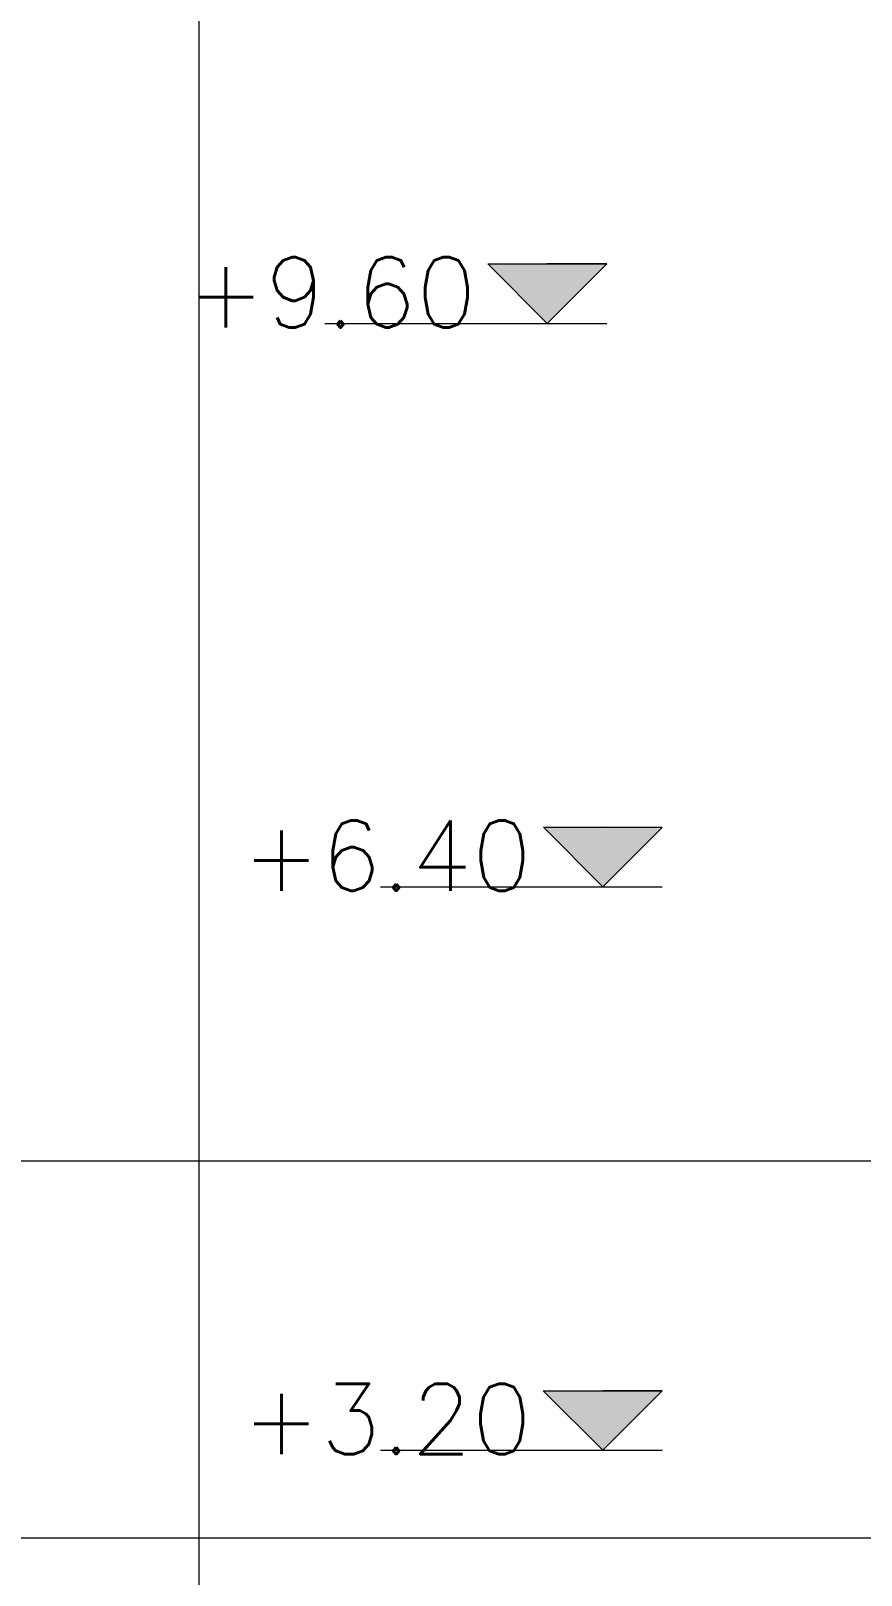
# Model space of a CAD drawing. Header units: millimetres. Extents: x 476571643 to 477489869, y 4620928210 to 4621294454.
# Drawn here: x 477397257 to 477401972, y 4621035677 to 4621044449 of the extents above; entities that cross this region are included whole.
import ezdxf

# ---------------------------------------------------------------- set-up
doc = ezdxf.new("R2010")
doc.units = ezdxf.units.MM
doc.header["$MEASUREMENT"] = 0
for name, color, linetype, lineweight in [('0_Pen_No__1_Pen_No__250', 7, 'Continuous', 0), ('0_Pen_No__250_Pen_No__142', 142, 'Continuous', 0), ('New_Structural - Bearing_Pen_No__1', 1, 'Continuous', 0), ('zoma_Pen_No__1_Pen_No__142', 142, 'Continuous', 0), ('zoma_Pen_No__5_Pen_No__142', 142, 'Continuous', 0)]:
    doc.layers.add(name, color=color, linetype=linetype, lineweight=lineweight)
doc.layers.add('zoma_Pen_No__5', color=7, linetype='Continuous')

# ---------------------------------------------------------------- blocks, each defined once
blk = doc.blocks.new('Line_115', base_point=(477403849, 4621038028.9))
at = {"layer": 'zoma_Pen_No__5_Pen_No__142', "color": 142, "linetype": 'Continuous', "lineweight": 0}
blk.add_line((477403749, 4621038028.9), (477390425.5, 4621038028.9), dxfattribs=at)
blk = doc.blocks.new('Line_121', base_point=(477421235.9, 4621035887.1))
at = {"layer": 'zoma_Pen_No__5_Pen_No__142', "color": 142, "linetype": 'Continuous', "lineweight": 0}
blk.add_line((477421135.9, 4621035887.1), (477390425.5, 4621035887.1), dxfattribs=at)

msp = doc.modelspace()

# ---------------------------------------------------------------- hatches: boundary and pattern name
at = {"layer": '0_Pen_No__250_Pen_No__142', "linetype": 'Continuous', "lineweight": 0}
for points in [[(477400189.345, 4621042787.261), (477399851.816, 4621043124.954), (477400527.039, 4621043124.79)], [(477400505.069, 4621039587.261), (477400167.541, 4621039924.954), (477400842.763, 4621039924.79)], [(477400504.288, 4621036387.261), (477400166.76, 4621036724.955), (477400841.982, 4621036724.79)]]:
    msp.add_hatch(color=142, dxfattribs=at).paths.add_polyline_path(points)

# ---------------------------------------------------------------- linework, layer by layer
at = {"layer": '0_Pen_No__1_Pen_No__250', "color": 7, "linetype": 'Continuous', "lineweight": 0, "flags": 128}
for points in [[(477400189.345, 4621042787.261), (477399851.816, 4621043124.954), (477400189.427, 4621043124.872)], [(477400189.345, 4621042787.261), (477400527.039, 4621043124.79), (477400189.427, 4621043124.872)], [(477398926.956, 4621042787.569), (477400526.956, 4621042787.178)], [(477400505.069, 4621039587.261), (477400167.541, 4621039924.954), (477400505.152, 4621039924.872)], [(477400505.069, 4621039587.261), (477400842.763, 4621039924.79), (477400505.152, 4621039924.872)], [(477399242.681, 4621039587.569), (477400842.68, 4621039587.179)], [(477400504.288, 4621036387.261), (477400166.76, 4621036724.955), (477400504.371, 4621036724.872)], [(477400504.288, 4621036387.261), (477400841.982, 4621036724.79), (477400504.371, 4621036724.872)], [(477399241.899, 4621036387.569), (477400841.899, 4621036387.179)]]:
    msp.add_lwpolyline(points, dxfattribs=at)
at = {"layer": '0_Pen_No__250_Pen_No__142', "color": 142, "linetype": 'Continuous', "lineweight": 0, "flags": 128}
for points in [[(477400189.345, 4621042787.261), (477399851.816, 4621043124.954), (477400527.039, 4621043124.79)], [(477400505.069, 4621039587.261), (477400167.541, 4621039924.954), (477400842.763, 4621039924.79)], [(477400504.288, 4621036387.261), (477400166.76, 4621036724.955), (477400841.982, 4621036724.79)]]:
    msp.add_lwpolyline(points, close=True, dxfattribs=at)
at = {"layer": 'New_Structural - Bearing_Pen_No__1', "color": 1, "linetype": 'Continuous', "lineweight": 0}
msp.add_line((477398209.854, 4621054216.74), (477398209.854, 4621027485.413), dxfattribs=at)

# ---------------------------------------------------------------- block references
at = {"layer": 'zoma_Pen_No__5', "color": 142, "linetype": 'Continuous', "lineweight": 0}
for name, p in [('Line_115', (477403849.045, 4621038028.916)), ('Line_121', (477421235.883, 4621035887.063))]:
    msp.add_blockref(name, p, dxfattribs=at)

# ---------------------------------------------------------------- texts
at = {"layer": 'zoma_Pen_No__1_Pen_No__142', "color": 142, "linetype": 'Continuous', "lineweight": 0, "char_height": 400, "attachment_point": 9, "rotation": 359.9860128}
for s, insert in [('\\A1;{\\pqr;\\Ftxt.shx;+9.\\Ftxt.shx;6\\Ftxt.shx;0}', (477399787.03, 4621042763.713)), ('\\A1;{\\pqr;\\Ftxt.shx;+\\Ftxt.shx;6\\Ftxt.shx;.40}', (477400102.755, 4621039564.314)), ('\\A1;{\\pqr;\\Ftxt.shx;+\\Ftxt.shx;3\\Ftxt.shx;.20}', (477400101.974, 4621036364.314))]:
    msp.add_mtext(s, dxfattribs=dict(at, insert=insert))

doc.saveas('drawing.dxf')
